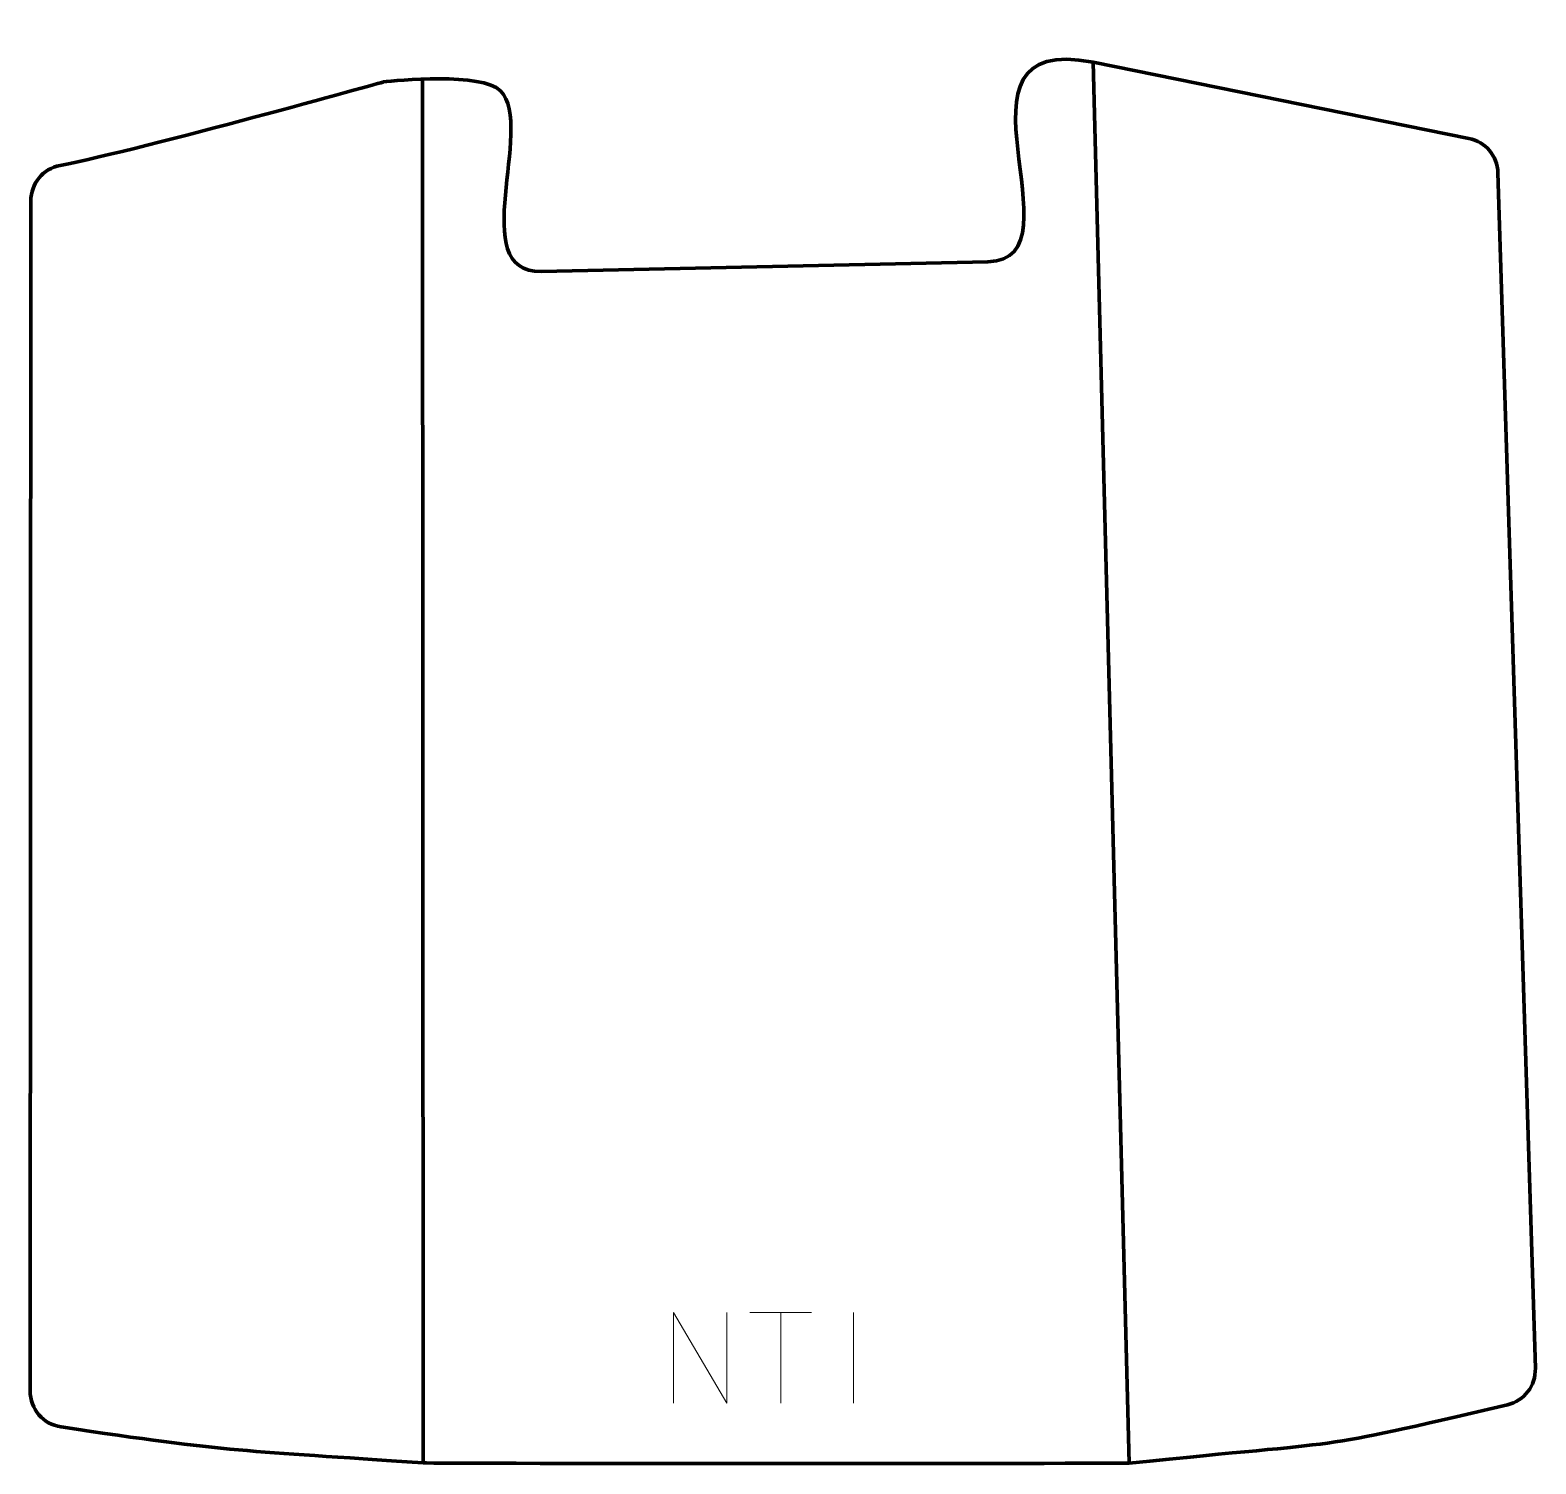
# Model space of a CAD drawing. Header units: millimetres. Extents: x -207 to 207, y -193 to 202.
import ezdxf

# ---------------------------------------------------------------- set-up
doc = ezdxf.new("R2010")
doc.units = ezdxf.units.MM
doc.header["$MEASUREMENT"] = 0
for name, color, linetype in [('layer 1', 7, 'Continuous'), ('layer 2', 7, 'Continuous'), ('layer 3', 7, 'Continuous')]:
    doc.layers.add(name, color=color, linetype=linetype)

msp = doc.modelspace()

# ---------------------------------------------------------------- linework, layer by layer
at = {"layer": 'layer 1', "color": 250, "lineweight": 9}
msp.add_open_spline([(-30.3295, -176.592), (-30.3295, -176.592), (-30.3295, -151.6385), (-30.3295, -151.6385), (-30.3295, -151.6385), (-30.3295, -151.6385), (-15.6747, -176.592), (-15.6747, -176.592), (-15.6747, -176.592), (-15.6747, -176.592), (-15.6747, -151.6385), (-15.6747, -151.6385)], degree=3, knots=[0, 0, 0, 0, 0.25, 0.25, 0.25, 0.25, 0.5, 0.5, 0.5, 0.5, 1, 1, 1, 1], dxfattribs=at)
for points in [[(-9.2725, -151.6659), (-9.2725, -151.6659), (7.7147, -151.6659), (7.7147, -151.6659)], [(-0.7787, -176.5959), (-0.7787, -176.5959), (-0.7787, -151.6424), (-0.7787, -151.6424)], [(19.2211, -151.6321), (19.2211, -151.6321), (19.2211, -176.6062), (19.2211, -176.6062)]]:
    msp.add_open_spline(points, degree=3, dxfattribs=at)
at = {"layer": 'layer 2', "color": 230, "lineweight": 200}
msp.add_open_spline([(-199.2143, 164.2899), (-175.4066, 169.0003), (-110.1759, 187.2739), (-110.1759, 187.2739), (-110.1759, 187.2739), (-106.9532, 187.7577), (-82.9135, 189.9346), (-77.986, 184.8597), (-77.986, 184.8597), (-68.2757, 174.8585), (-87.7972, 134.6518), (-66.7034, 135.1032), (-66.7034, 135.1032), (-66.7034, 135.1032), (56.2251, 137.7351), (56.2251, 137.7351), (56.2251, 137.7351), (83.3348, 138.3156), (41.3977, 201.5605), (85.1817, 192.691), (85.1817, 192.691), (85.1817, 192.691), (188.6694, 171.7276), (188.6694, 171.7276), (188.6694, 171.7276), (193.2731, 170.7949), (196.5324, 166.9343), (196.6792, 162.2392), (196.6792, 162.2392), (196.6792, 162.2392), (206.9728, -167.0179), (206.9728, -167.0179), (206.9728, -167.0179), (207.123, -171.824), (203.9452, -175.966), (199.2641, -177.0654), (199.2641, -177.0654), (142.6613, -190.3593), (158.5932, -186.4919), (95.1332, -193.1768), (95.1332, -193.1768), (95.0818, -193.1822), (-94.8933, -193.3487), (-99.2369, -193.0537), (-99.2369, -193.0537), (-148.5958, -189.7018), (-152.2559, -190.182), (-198.9556, -183.1585), (-198.9556, -183.1585), (-203.8867, -182.4169), (-207.4714, -178.2502), (-207.4684, -173.2638), (-207.4684, -173.2638), (-207.4684, -173.2638), (-207.2716, 154.4866), (-207.2716, 154.4866), (-207.2716, 154.4866), (-207.2688, 159.3068), (-203.9426, 163.3535), (-199.2143, 164.2899)], degree=3, knots=[0, 0, 0, 0, 0.0625, 0.0625, 0.0625, 0.0625, 0.125, 0.125, 0.125, 0.125, 0.1875, 0.1875, 0.1875, 0.1875, 0.25, 0.25, 0.25, 0.25, 0.3125, 0.3125, 0.3125, 0.3125, 0.375, 0.375, 0.375, 0.375, 0.4375, 0.4375, 0.4375, 0.4375, 0.5, 0.5, 0.5, 0.5, 0.5625, 0.5625, 0.5625, 0.5625, 0.625, 0.625, 0.625, 0.625, 0.6875, 0.6875, 0.6875, 0.6875, 0.75, 0.75, 0.75, 0.75, 0.8125, 0.8125, 0.8125, 0.8125, 0.875, 0.875, 0.875, 0.875, 1, 1, 1, 1], dxfattribs=at)
at = {"layer": 'layer 3', "color": 142, "lineweight": 200}
for points in [[(85.1817, 192.691), (85.1817, 192.691), (95.1332, -193.1768), (95.1332, -193.1768)], [(-99.3889, 188.0781), (-99.3889, 188.0781), (-99.2369, -193.0537), (-99.2369, -193.0537)]]:
    msp.add_open_spline(points, degree=3, dxfattribs=at)

doc.saveas('drawing.dxf')
